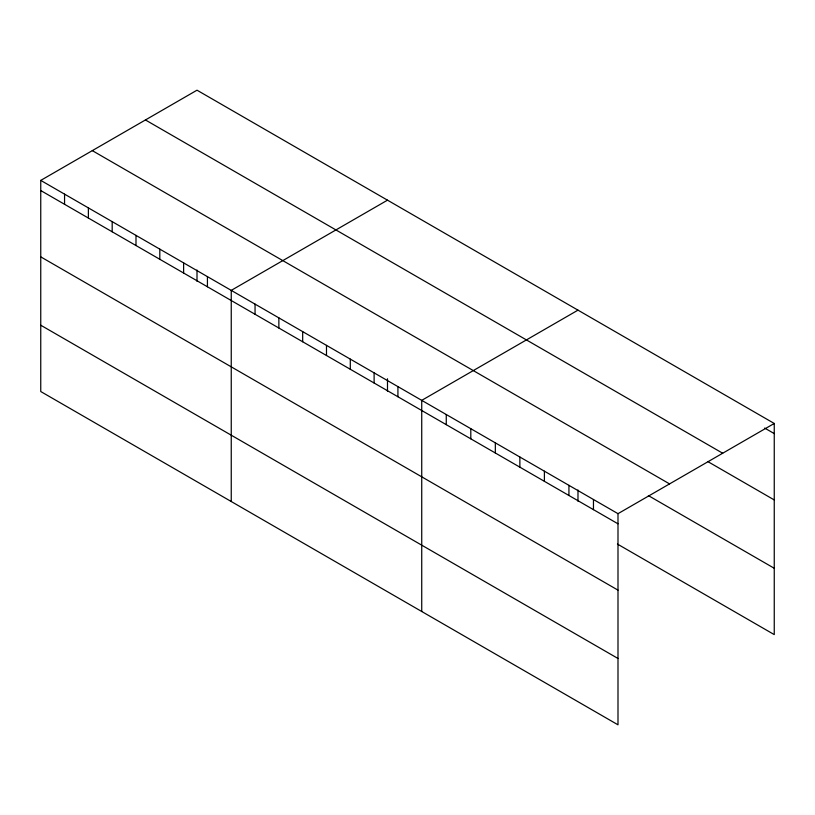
<?xml version="1.0" encoding="UTF-8"?>
<svg xmlns="http://www.w3.org/2000/svg" width="815" height="815" viewBox="0 0 815 815"><rect width="100%" height="100%" fill="white"/><g stroke="black" fill="none" stroke-linecap="round" stroke-linejoin="round"><path stroke-width="1.22" d="M617.994 590.141L617.994 513.674L40.75 180.4L40.75 391.536L617.994 724.81L617.994 590.141L40.75 256.868M617.454 544.074L774.25 634.6L774.25 423.464L197.006 90.19L40.75 180.4M387.492 200.164L231.246 290.374L231.246 501.52M577.988 310.148L421.732 400.359L421.732 611.505M617.994 513.674L774.25 423.464M764.653 428.058L774.25 433.6M145.437 119.958L722.691 453.232M708.113 461.748L774.25 499.931M92.309 150.632L669.563 483.896M648.383 495.602L774.25 568.269M40.75 190.547L617.994 523.811M40.75 325.216L617.994 658.479M593.463 499.503L593.463 509.65M577.988 489.998L577.988 501.266M568.931 485.343L568.931 495.489M544.4 471.182L544.4 481.319M519.868 457.011L519.868 467.158M495.337 442.851L495.337 452.997M470.805 428.69L470.805 438.827M446.263 414.519L446.263 424.666M397.924 386.605L397.924 396.752M387.492 378.771L387.492 391.281M374.116 372.863L374.116 383.009M350.297 359.12L350.297 369.256M326.489 345.366L326.489 355.513M302.681 331.623L302.681 341.77M278.862 317.87L278.862 328.017M255.054 304.127L255.054 314.274M207.428 276.631L207.428 286.778M197.006 270.04L197.006 281.307M183.62 262.878L183.62 273.025M159.811 249.135L159.811 259.282M135.993 235.392L135.993 245.529M112.185 221.639L112.185 231.786M88.377 207.896L88.377 218.043M64.558 194.143L64.558 204.29"/></g></svg>
